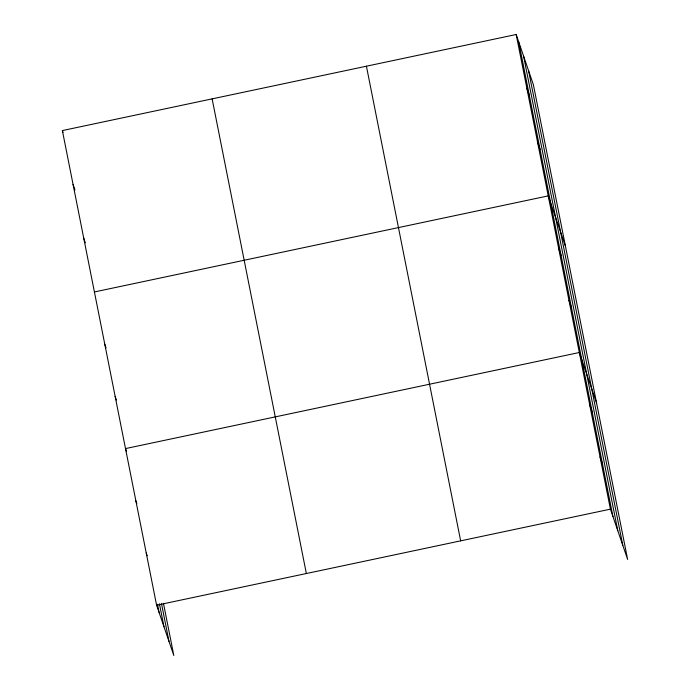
<?xml version="1.0" encoding="UTF-8"?>
<svg xmlns="http://www.w3.org/2000/svg" width="690" height="690" viewBox="0 0 690 690"><rect width="100%" height="100%" fill="white"/><g stroke="black" fill="none" stroke-linecap="round" stroke-linejoin="round"><path stroke-width="1.03" d="M163.452 603.284L173.82 655.5L156.604 605.225L62.376 130.574L516.18 34.5L533.396 84.775L627.624 559.426L610.417 509.151L516.18 34.5M94.409 291.956L548.222 195.882L565.438 246.157M156.604 605.225L610.417 509.151M526.867 88.294L529.394 95.694M537.545 142.088L540.08 149.488M558.59 248.089L561.125 255.49M568.957 300.305L571.484 307.706M596.531 402.788L579.315 352.512L125.511 448.595L126.46 451.372M589.683 404.728L592.218 412.128M600.05 456.935L602.586 464.344M62.376 130.574L63.006 132.428M73.054 184.368L74.951 189.923M83.731 238.162L85.319 242.794M104.777 344.172L106.044 347.872M115.144 396.379L116.412 400.079M135.87 500.802L136.827 503.579M146.237 553.018L147.186 555.795M528.549 70.621L622.785 545.273M523.563 56.045L617.792 530.696M518.716 41.9L612.944 516.551M366.425 66.206L460.653 540.857M212.132 98.868L306.36 573.519M161.512 603.759L168.972 641.355M159.425 603.802L163.979 626.779M157.484 604.276L159.14 612.625"/></g></svg>
